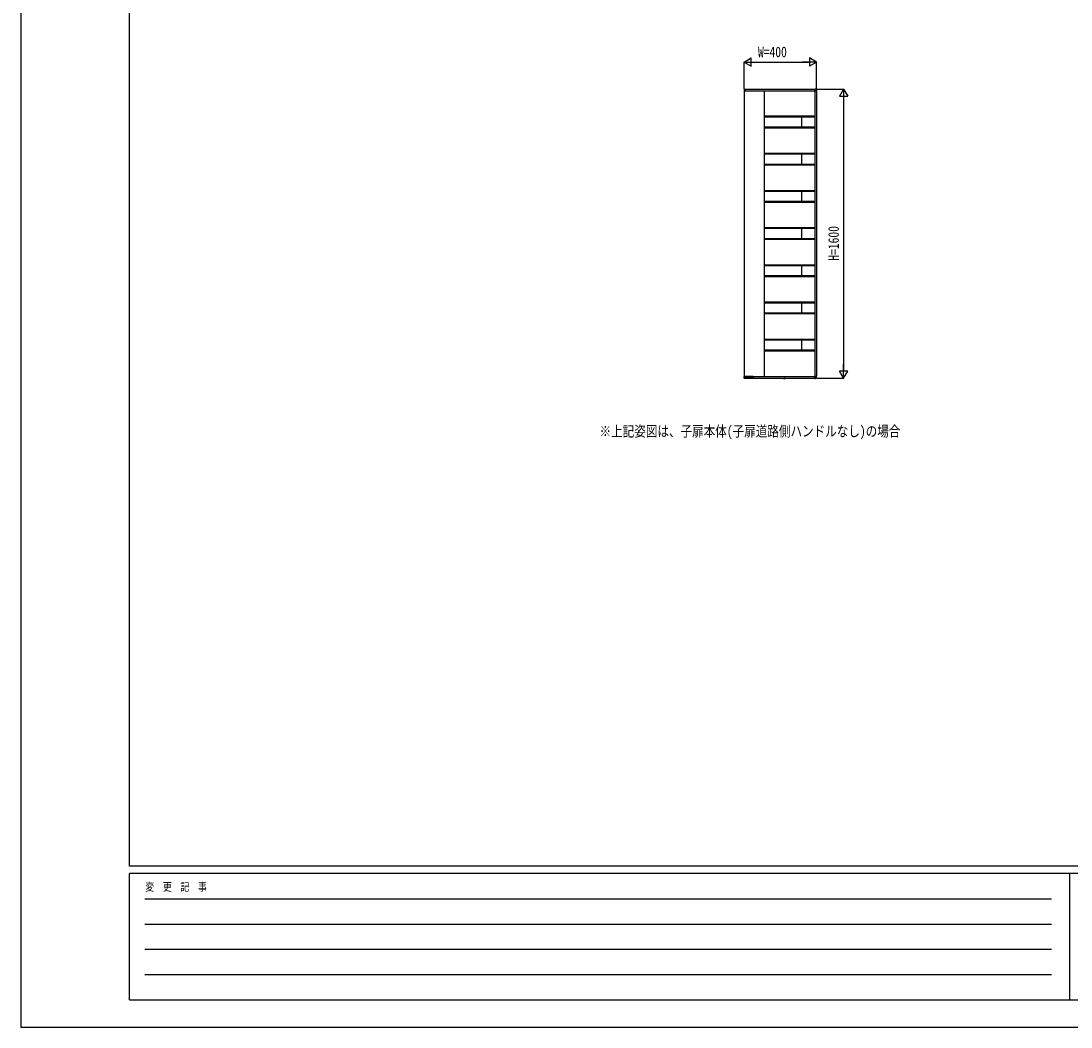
# Model space of a CAD drawing. Units: millimetres, scale not verified. Extents: x -8410 to 8410, y -5940 to 5940.
# Drawn here: x -8410 to -2602, y -5940 to -373 of the extents above; entities that cross this region are included whole.
import ezdxf
from ezdxf.enums import TextEntityAlignment as Align

# ---------------------------------------------------------------- set-up
doc = ezdxf.new("R2010")
doc.units = ezdxf.units.MM
doc.header["$LTSCALE"] = 30
for name, color, linetype in [('0-1_USER1', 3, 'Continuous'), ('0-2_YKK_A1', 4, 'Continuous'), ('0-3_YKK_D', 6, 'Continuous'), ('0-4_YKK_ZWAK', 7, 'Continuous')]:
    doc.layers.add(name, color=color, linetype=linetype)
doc.styles.add('ＭＳ ゴシック', font='')
doc.styles.get('ＭＳ ゴシック').set_extended_font_data('MS Gothic')

msp = doc.modelspace()

# ---------------------------------------------------------------- linework, layer by layer
at = {"layer": '0-2_YKK_A1'}
for p, q in [((-4410.46, -751.37), (-4410.46, -759.5)), ((-4409.05, -749.87), (-4403.49, -749.53)), ((-4402.96, -750), (-4016.96, -750)), ((-4402.96, -760), (-4402.96, -750)), ((-4402.96, -759.7), (-4402.96, -750.03)), ((-4016.96, -760), (-4016.96, -750)), ((-4016.96, -759.7), (-4016.96, -750.03)), ((-4010.87, -749.87), (-4016.43, -749.53)), ((-4009.46, -751.37), (-4009.46, -759.5)), ((-4409.96, -760), (-4409.96, -2340)), ((-4409.96, -760), (-4009.96, -760)), ((-4409.96, -760), (-4403.26, -760)), ((-4403.26, -760), (-4403.26, -760)), ((-4299.96, -760), (-4299.96, -2340)), ((-4018.96, -760), (-4018.96, -2340)), ((-4009.96, -760), (-4016.66, -760)), ((-4016.66, -760), (-4016.66, -760)), ((-4009.96, -760), (-4009.96, -2340)), ((-4018.96, -900.5), (-4299.96, -900.5)), ((-4018.96, -901.5), (-4299.96, -901.5)), ((-4018.96, -904.56), (-4299.96, -904.56)), ((-4018.96, -905), (-4299.96, -905)), ((-4093.96, -905), (-4093.96, -960.73)), ((-4018.96, -960.73), (-4299.96, -960.73)), ((-4018.96, -961.17), (-4299.96, -961.17)), ((-4018.96, -964.23), (-4299.96, -964.23)), ((-4018.96, -965.23), (-4299.96, -965.23)), ((-4018.96, -1106.23), (-4299.96, -1106.23)), ((-4018.96, -1107.23), (-4299.96, -1107.23)), ((-4018.96, -1110.28), (-4299.96, -1110.28)), ((-4018.96, -1110.73), (-4299.96, -1110.73)), ((-4093.96, -1110.73), (-4093.96, -1166.44)), ((-4018.96, -1166.44), (-4299.96, -1166.44)), ((-4018.96, -1166.88), (-4299.96, -1166.88)), ((-4018.96, -1169.94), (-4299.96, -1169.94)), ((-4018.96, -1170.94), (-4299.96, -1170.94)), ((-4018.96, -1311.94), (-4299.96, -1311.94)), ((-4018.96, -1312.94), (-4299.96, -1312.94)), ((-4018.96, -1315.99), (-4299.96, -1315.99)), ((-4018.96, -1316.44), (-4299.96, -1316.44)), ((-4093.96, -1316.44), (-4093.96, -1372.15)), ((-4018.96, -1372.15), (-4299.96, -1372.15)), ((-4018.96, -1372.59), (-4299.96, -1372.59)), ((-4018.96, -1375.65), (-4299.96, -1375.65)), ((-4018.96, -1376.65), (-4299.96, -1376.65)), ((-4018.96, -1517.65), (-4299.96, -1517.65)), ((-4018.96, -1518.65), (-4299.96, -1518.65)), ((-4018.96, -1521.7), (-4299.96, -1521.7)), ((-4018.96, -1522.15), (-4299.96, -1522.15)), ((-4093.96, -1522.15), (-4093.96, -1577.86)), ((-4018.96, -1577.86), (-4299.96, -1577.86)), ((-4018.96, -1578.3), (-4299.96, -1578.3)), ((-4018.96, -1581.36), (-4299.96, -1581.36)), ((-4018.96, -1582.36), (-4299.96, -1582.36)), ((-4018.96, -1723.36), (-4299.96, -1723.36)), ((-4018.96, -1724.36), (-4299.96, -1724.36)), ((-4018.96, -1727.41), (-4299.96, -1727.41)), ((-4018.96, -1727.86), (-4299.96, -1727.86)), ((-4093.96, -1727.86), (-4093.96, -1783.57)), ((-4018.96, -1783.57), (-4299.96, -1783.57)), ((-4018.96, -1784.01), (-4299.96, -1784.01)), ((-4018.96, -1787.07), (-4299.96, -1787.07)), ((-4018.96, -1788.07), (-4299.96, -1788.07)), ((-4018.96, -1929.07), (-4299.96, -1929.07)), ((-4018.96, -1930.07), (-4299.96, -1930.07)), ((-4018.96, -1933.12), (-4299.96, -1933.12)), ((-4018.96, -1933.57), (-4299.96, -1933.57)), ((-4093.96, -1933.57), (-4093.96, -1989.28)), ((-4018.96, -1989.28), (-4299.96, -1989.28)), ((-4018.96, -1989.72), (-4299.96, -1989.72)), ((-4018.96, -1992.78), (-4299.96, -1992.78)), ((-4018.96, -1993.78), (-4299.96, -1993.78)), ((-4018.96, -2134.78), (-4299.96, -2134.78)), ((-4018.96, -2135.78), (-4299.96, -2135.78)), ((-4018.96, -2138.83), (-4299.96, -2138.83)), ((-4018.96, -2139.28), (-4299.96, -2139.28)), ((-4093.96, -2139.28), (-4093.96, -2195)), ((-4018.96, -2195), (-4299.96, -2195)), ((-4018.96, -2195.44), (-4299.96, -2195.44)), ((-4018.96, -2198.5), (-4299.96, -2198.5)), ((-4018.96, -2199.5), (-4299.96, -2199.5)), ((-4409.85, -2350.03), (-4410.43, -2340.53)), ((-4409.96, -2340), (-4009.96, -2340)), ((-4360.26, -2340), (-4409.93, -2340)), ((-4408.6, -2350.5), (-4409.35, -2350.5)), ((-4408.1, -2350.01), (-4408.07, -2348.19)), ((-4408.09, -2349.5), (-4361.79, -2349.5)), ((-4387.17, -2347.9), (-4407.75, -2347.9)), ((-4386.85, -2348.19), (-4386.84, -2349.01)), ((-4385.12, -2349.01), (-4385.1, -2348.19)), ((-4378.13, -2347.9), (-4384.79, -2347.9)), ((-4377.82, -2348.19), (-4377.8, -2349.01)), ((-4376.08, -2349.01), (-4376.07, -2348.19)), ((-4362.13, -2347.9), (-4375.75, -2347.9)), ((-4365.86, -2347.9), (-4365.84, -2349.01)), ((-4361.82, -2348.19), (-4361.79, -2349.99)), ((-4360.46, -2350.48), (-4361.29, -2350.48)), ((-4359.96, -2340.3), (-4359.96, -2349.98)), ((-4359.66, -2340), (-4359.66, -2350)), ((-4359.66, -2350), (-4016.96, -2350)), ((-4192.22, -2350.5), (-4192.13, -2350)), ((-4192.22, -2350.5), (-4192.05, -2351.47)), ((-4192.22, -2350.5), (-4184.4, -2350.5)), ((-4192.13, -2350), (-4184.49, -2350)), ((-4188.31, -2354.2), (-4188.31, -2350)), ((-4184.4, -2350.5), (-4184.57, -2351.47)), ((-4184.4, -2350.5), (-4184.49, -2350)), ((-4016.96, -2350), (-4016.96, -2340)), ((-4016.96, -2340.3), (-4016.96, -2349.97)), ((-4009.96, -2340), (-4016.66, -2340)), ((-4016.66, -2340), (-4016.66, -2340)), ((-4010.87, -2350.13), (-4016.43, -2350.47)), ((-4009.46, -2348.63), (-4009.46, -2340.5))]:
    msp.add_line(p, q, dxfattribs=at)
for points in [[(-4407.75, -2347.9), (-4407.89, -2347.93), (-4407.97, -2347.98), (-4408.01, -2348.03), (-4408.04, -2348.09), (-4408.06, -2348.14), (-4408.07, -2348.19)], [(-4386.85, -2348.19), (-4386.86, -2348.15), (-4386.87, -2348.1), (-4386.89, -2348.05), (-4386.92, -2348.01), (-4386.97, -2347.96), (-4387.05, -2347.92), (-4387.17, -2347.9)], [(-4384.79, -2347.9), (-4384.92, -2347.93), (-4385, -2347.98), (-4385.05, -2348.03), (-4385.08, -2348.09), (-4385.09, -2348.14), (-4385.1, -2348.19)], [(-4377.82, -2348.19), (-4377.82, -2348.15), (-4377.83, -2348.1), (-4377.86, -2348.05), (-4377.89, -2348.01), (-4377.94, -2347.96), (-4378.01, -2347.92), (-4378.13, -2347.9)], [(-4375.75, -2347.9), (-4375.89, -2347.93), (-4375.97, -2347.98), (-4376.01, -2348.03), (-4376.04, -2348.09), (-4376.06, -2348.14), (-4376.07, -2348.19)], [(-4361.82, -2348.19), (-4361.82, -2348.15), (-4361.83, -2348.1), (-4361.86, -2348.05), (-4361.89, -2348.01), (-4361.94, -2347.96), (-4362.01, -2347.92), (-4362.13, -2347.9)], [(-4190.61, -2352.58), (-4189.46, -2350.26), (-4188.31, -2349.65)], [(-4186.01, -2352.58), (-4187.17, -2350.26), (-4188.31, -2349.65)]]:
    msp.add_lwpolyline(points, dxfattribs=at)
for centre, radius, start, end in [((-4408.96, -751.37), 1.5, 93.5, 180), ((-4403.46, -750.03), 0.5, 0, 93.5), ((-4016.46, -750.03), 0.5, 86.5, 180), ((-4010.96, -751.37), 1.5, 0, 86.5), ((-4409.96, -759.5), 0.5, 180, 270), ((-4403.26, -759.7), 0.3, 270, 0), ((-4016.66, -759.7), 0.3, 180, 270), ((-4009.96, -759.5), 0.5, 270, 0), ((-4409.93, -2340.5), 0.5, 90, 183.5), ((-4409.35, -2350), 0.5, 183.5, 269.21081), ((-4408.6, -2350), 0.5, 269.18971, 359), ((-4386.34, -2349), 0.5, 181, 270), ((-4385.62, -2349), 0.5, 270, 359), ((-4377.3, -2349), 0.5, 181, 270), ((-4376.58, -2349), 0.5, 270, 359), ((-4365.34, -2349), 0.5, 181, 270), ((-4361.29, -2349.98), 0.5, 181.0014, 270.00152), ((-4360.46, -2349.98), 0.5, 270, 0), ((-4360.26, -2340.3), 0.3, 0, 90), ((-4191.16, -2351.32), 0.9, 190, 239.36409), ((-4188.31, -2346.5), 6.5, 239.36409, 300.63591), ((-4185.46, -2351.32), 0.9, 300.63591, 350), ((-4016.66, -2340.3), 0.3, 90, 180), ((-4016.46, -2349.97), 0.5, 180, 273.5), ((-4010.96, -2348.63), 1.5, 273.5, 0), ((-4009.96, -2340.5), 0.5, 0, 90)]:
    msp.add_arc(centre, radius, start, end, dxfattribs=at)
at = {"layer": '0-3_YKK_D'}
for p, q in [((-4409.96, -600), (-4370.99, -577.5)), ((-4370.99, -622.5), (-4370.99, -577.5)), ((-4009.96, -600), (-4048.93, -577.5)), ((-4048.93, -577.5), (-4048.93, -622.5)), ((-4409.96, -748), (-4409.96, -599)), ((-4409.96, -600), (-4370.99, -622.5)), ((-4409.96, -600), (-4332.02, -600)), ((-4364.96, -600), (-4054.96, -600)), ((-4009.96, -600), (-4087.9, -600)), ((-4009.96, -600), (-4048.93, -622.5)), ((-4009.96, -748), (-4009.96, -599)), ((-4007.96, -750), (-3858.96, -750)), ((-3859.96, -750), (-3882.46, -788.97)), ((-3859.96, -750), (-3837.46, -788.97)), ((-3859.96, -750), (-3859.96, -827.94)), ((-3882.46, -788.97), (-3837.46, -788.97)), ((-3859.96, -795), (-3859.96, -2305)), ((-3859.96, -2350), (-3882.46, -2311.03)), ((-3837.46, -2311.03), (-3882.46, -2311.03)), ((-3859.96, -2350), (-3859.96, -2272.06)), ((-3859.96, -2350), (-3837.46, -2311.03)), ((-4007.96, -2350), (-3858.96, -2350))]:
    msp.add_line(p, q, dxfattribs=at)
at = {"layer": '0-4_YKK_ZWAK'}
for p, q in [((-7809.96, -5050), (-7809.96, 5550)), ((7790.04, -5050), (-7809.96, -5050)), ((-2609.96, -5090), (-7809.96, -5090)), ((-7809.96, -5790), (-7809.96, -5090)), ((-2609.96, -5090), (-2609.96, -5790)), ((-9.96, -5090), (-2609.96, -5090)), ((-7724.96, -5230), (-2709.96, -5230)), ((-7724.96, -5370), (-2709.96, -5370)), ((-7724.96, -5510), (-2709.96, -5510)), ((-7724.96, -5650), (-2709.96, -5650)), ((-7809.96, -5790), (-2609.96, -5790)), ((-2609.96, -5790), (-9.96, -5790))]:
    msp.add_line(p, q, dxfattribs=at)
msp.add_lwpolyline([(-8410, -5940), (8410, -5940), (8410, 5940), (-8410, 5940)], close=True, dxfattribs=at)

# ---------------------------------------------------------------- texts
at = {"layer": '0-1_USER1', "style": 'ＭＳ ゴシック', "width": 0.8}
msp.add_text('※上記姿図は、子扉本体(子扉道路側ハンドルなし)の場合', height=58.65, dxfattribs=at).set_placement((-5209.96, -2690), align=Align.BOTTOM_LEFT)
at = {"layer": '0-3_YKK_D', "style": 'ＭＳ ゴシック', "width": 0.8}
msp.add_text('W=400', height=58.65, dxfattribs=at).set_placement((-4333.69, -591), align=Align.BOTTOM_LEFT)
msp.add_text('H=1600', height=58.65, rotation=90, dxfattribs=at).set_placement((-3868.96, -1699.33), align=Align.BOTTOM_LEFT)
at = {"layer": '0-4_YKK_ZWAK', "style": 'ＭＳ ゴシック', "width": 0.8}
msp.add_text('変  更  記  事', height=43.99, dxfattribs=at).set_placement((-7722.62, -5200), align=Align.BOTTOM_LEFT)

doc.saveas('drawing.dxf')
